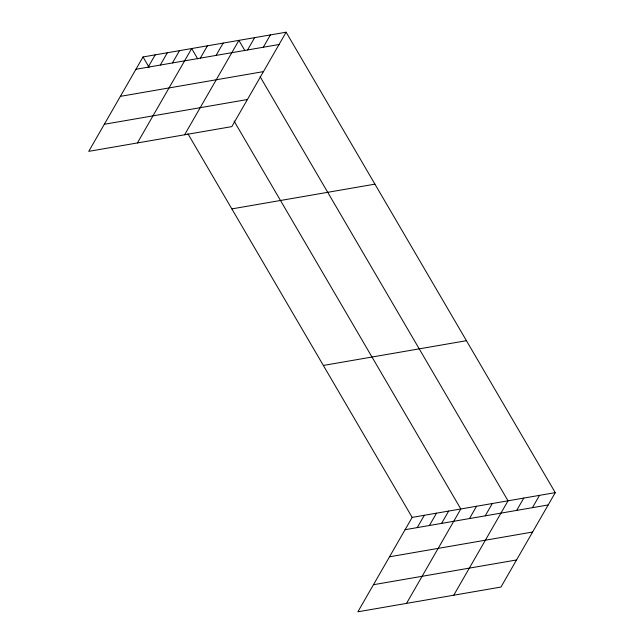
<?xml version="1.0" encoding="UTF-8"?>
<svg xmlns="http://www.w3.org/2000/svg" width="644" height="644" viewBox="0 0 644 644"><rect width="100%" height="100%" fill="white"/><g stroke="black" fill="none" stroke-linecap="round" stroke-linejoin="round"><path stroke-width="0.97" d="M286.121 32.2L143.032 56.954L88.743 151.364L231.832 126.61L286.121 32.2L555.257 492.636L500.968 587.046L357.879 611.8L412.168 517.39L555.257 492.636M148.112 67.169L155.188 54.853M160.275 65.06L167.351 52.744M172.439 62.959L179.515 50.643M137.389 142.944L191.679 48.541L197.732 58.894M200.34 58.129L207.424 45.813M216.078 55.408L223.162 43.092M184.611 134.781L238.9 40.371L244.953 50.731M247.562 49.958L254.638 37.65M263.299 47.237L270.383 34.921M417.248 527.605L424.332 515.289M429.411 525.496L436.495 513.179M441.575 523.395L448.659 511.078M406.533 603.38L460.814 508.977L234.07 121.056M469.476 518.565L476.56 506.248M485.214 515.844L492.298 503.528M453.754 595.217L508.036 500.807L260.096 76.628M516.697 510.402L523.781 498.086M532.435 507.673L539.519 495.357M135.948 69.27L279.037 44.517M120.372 96.359L263.46 71.605M104.32 124.276L247.409 99.522M231.848 208.898L374.937 184.144M323.352 365.446L466.441 340.692M405.084 529.706L548.173 504.952M389.507 556.794L532.596 532.041M373.456 584.712L516.552 559.958M143.032 56.954L149.086 67.314M187.943 133.791L412.168 517.39"/></g></svg>
